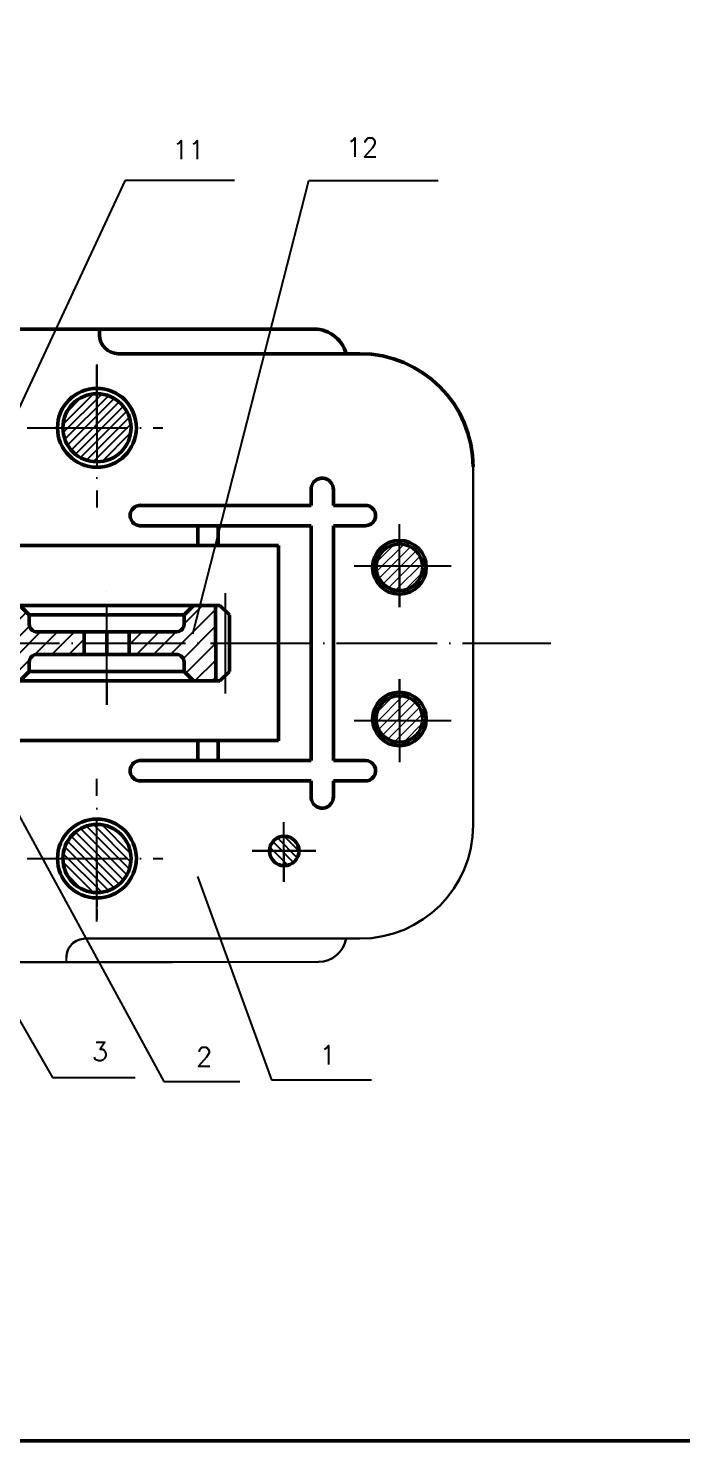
# Model space of a CAD drawing. Header units: millimetres. Extents: x -2231 to 8785, y -478 to 13097.
# Drawn here: x 1999 to 3557, y -478 to 2889 of the extents above; entities that cross this region are included whole.
import ezdxf

# ---------------------------------------------------------------- set-up
doc = ezdxf.new("R2010")
doc.units = ezdxf.units.MM
doc.linetypes.add('ACAD_ISO04W100', pattern=[30, 24, -3, 0, -3])
doc.styles.get("Standard").update_dxf_attribs({"font": 'txt', "bigfont": 'gbcbig.shx'})

msp = doc.modelspace()

# ---------------------------------------------------------------- hatches: boundary and pattern name
at = {"ltscale": 10}
h = msp.add_hatch(dxfattribs=at)
h.set_pattern_fill('ANSI31', color=256, scale=4.5, angle=90, style=0)
h.set_pattern_definition([(225, (-1785.777, 2624.284), (-10.10279, 10.10279), [])])
h.paths.add_polyline_path([(2243.7, 1936.988), (2162.477, 1936.988), (2162.477, 2018.211, -0.41421356)])
h.paths.add_polyline_path([(2162.477, 1936.988), (2081.255, 1936.988, -0.41421356), (2162.477, 2018.211)])
h.paths.add_polyline_path([(2162.477, 1855.766, -0.41421356), (2081.255, 1936.988), (2162.477, 1936.988)])
h.paths.add_polyline_path([(2162.477, 1936.988), (2243.7, 1936.988, -0.41421356), (2162.477, 1855.766)])
at = {"lineweight": 20, "ltscale": 5}
h = msp.add_hatch(dxfattribs=at)
h.set_pattern_fill('ANSI31', color=256, scale=5, style=0)
h.paths.add_polyline_path([(2883.567, 1548.808, -0.41421356), (2827.992, 1604.383, -0.01731697), (2828.125, 1608.229), (2883.567, 1608.229)])
h.paths.add_polyline_path([(2883.567, 1548.808), (2883.567, 1608.229), (2939.009, 1608.229, -0.01731697), (2939.142, 1604.383, -0.41421356)])
h.paths.add_polyline_path([(2939.009, 1608.229), (2883.567, 1608.229), (2883.567, 1659.958, -0.39406996)])
h.paths.add_polyline_path([(2883.567, 1608.229), (2828.125, 1608.229, -0.39406996), (2883.567, 1659.958)])
h = msp.add_hatch()
h.set_pattern_fill('ANSI31', color=256, scale=9, style=0)
h.set_pattern_definition([(45, (-1785.777, 222.9), (-20.20558, 20.20558), [])])
h.paths.add_polyline_path([(1803.153, 1513.476), (1803.153, 1423.557), (2131.653, 1423.557), (2131.653, 1450.557), (2019.147, 1450.557, -0.41421356), (2001.147, 1468.557), (2001.147, 1490.976), (1978.647, 1513.476)])
h.paths.add_polyline_path([(1803.153, 1423.557), (1803.153, 1333.476), (1978.647, 1333.476), (2001.147, 1355.976), (2001.147, 1378.586, -0.41421356), (2019.147, 1396.586), (2131.653, 1396.586), (2131.653, 1423.557)])
h.paths.add_polyline_path([(2370.159, 1468.584, -0.41414194), (2352.163, 1450.584), (2239.653, 1450.557), (2239.653, 1423.557), (2445.56, 1423.557), (2445.303, 1513.614), (2392.723, 1513.463), (2370.159, 1490.899)])
h.paths.add_polyline_path([(2392.646, 1333.476), (2397.142, 1333.476), (2445.816, 1333.615), (2445.56, 1423.557), (2239.653, 1423.557), (2239.653, 1396.586), (2352.159, 1396.586, -0.41421356), (2370.159, 1378.586), (2370.159, 1355.835)])
h = msp.add_hatch(dxfattribs=at)
h.set_pattern_fill('ANSI31', color=256, scale=5, style=0)
h.paths.add_polyline_path([(2883.567, 1238.954), (2883.567, 1298.375, 0.41421356), (2827.992, 1242.8, 0.01731697), (2828.125, 1238.954)])
h.paths.add_polyline_path([(2939.009, 1238.954, 0.01731697), (2939.142, 1242.8, 0.41421356), (2883.567, 1298.375), (2883.567, 1238.954)])
h.paths.add_polyline_path([(2883.567, 1187.225, 0.39406996), (2939.009, 1238.954), (2883.567, 1238.954)])
h.paths.add_polyline_path([(2883.567, 1187.225), (2883.567, 1238.954), (2828.125, 1238.954, 0.39406996)])
at = {"ltscale": 10}
h = msp.add_hatch(dxfattribs=at)
h.set_pattern_fill('ANSI31', color=256, scale=4.5, angle=90, style=0)
h.set_pattern_definition([(135, (-1785.777, 222.9), (-10.10279, -10.10279), [])])
h.paths.add_polyline_path([(2243.7, 910.195), (2162.477, 910.195), (2162.477, 828.973, 0.41421356)])
h.paths.add_polyline_path([(2162.477, 910.195), (2081.255, 910.195, 0.41421356), (2162.477, 828.973)])
h.paths.add_polyline_path([(2162.477, 991.418, 0.41421356), (2081.255, 910.195), (2162.477, 910.195)])
h.paths.add_polyline_path([(2162.477, 910.195), (2243.7, 910.195, 0.41421356), (2162.477, 991.418)])
at = {"ltscale": 5}
h = msp.add_hatch(dxfattribs=at)
h.set_pattern_fill('ANSI31', color=256, scale=4.5, angle=90, style=0)
h.set_pattern_definition([(135, (-136.622, 213.627), (-10.10279, -10.10279), [])])
h.paths.add_polyline_path([(2573.815, 928.299), (2608.348, 928.299), (2608.348, 963.443, 0.40908394)])
h.paths.add_polyline_path([(2608.348, 928.299), (2644.114, 928.299, 0.41936186), (2608.348, 963.443)])
h.paths.add_polyline_path([(2608.348, 928.299), (2608.348, 893.155, 0.41936186), (2644.114, 928.299)])
h.paths.add_polyline_path([(2573.815, 928.299, 0.40908394), (2608.348, 893.155), (2608.348, 928.299)])

# ---------------------------------------------------------------- linework, layer by layer
for p, q in [((1913.938, 1848.65), (2230.503, 2527.549)), ((2230.503, 2527.549), (2490.222, 2527.549)), ((2390.79, 1446.032), (2667.49, 2526.427)), ((2667.49, 2526.427), (2975.768, 2526.427)), ((1882.586, 1184.594), (2322.3, 378.581)), ((2402.336, 867.621), (2578.892, 382.539)), ((1860.883, 727.428), (2056.798, 388.095)), ((2056.798, 388.095), (2253.836, 388.095)), ((2322.3, 378.581), (2503.261, 378.581)), ((2578.892, 382.539), (2816.797, 382.539))]:
    msp.add_line(p, q, dxfattribs=at)
at = {"lineweight": 50}
for p, q in [((559.072, 2171.957), (2686.994, 2171.957)), ((2595.426, 1656.195), (1919.378, 1656.195)), ((2595.426, 1646.538), (2595.426, 1656.195)), ((2595.426, 1618.062), (2595.426, 1646.538)), ((2595.426, 1191.891), (2595.426, 1618.062)), ((2397.142, 1513.476), (613.072, 1513.476)), ((1065.147, 1513.476), (2001.147, 1513.476)), ((1978.647, 1513.476), (2001.147, 1490.976)), ((2001.147, 1468.557), (2001.147, 1490.976)), ((2001.147, 1490.976), (2370.159, 1490.899)), ((2370.159, 1490.899), (2392.723, 1513.463)), ((2370.159, 1468.584), (2370.159, 1490.899)), ((2397.142, 1513.476), (2455.788, 1513.476)), ((2445.303, 1513.614), (2445.816, 1333.615)), ((2455.62, 1513.643), (2478.125, 1491.266)), ((2478.125, 1491.266), (2478.158, 1356.266)), ((2019.147, 1450.557), (2239.653, 1450.557)), ((2239.653, 1450.557), (2131.653, 1450.557)), ((2131.653, 1450.557), (2131.653, 1396.557)), ((2185.653, 1423.557), (2185.653, 1450.557)), ((2185.653, 1450.557), (2185.653, 1396.557)), ((2239.653, 1450.557), (2352.163, 1450.584)), ((2239.653, 1396.557), (2239.653, 1450.557)), ((2352.159, 1396.586), (2019.147, 1396.586)), ((2185.653, 1396.557), (2131.653, 1396.557)), ((2131.653, 1396.557), (2239.653, 1396.557)), ((1978.647, 1333.476), (2001.147, 1355.976)), ((2001.147, 1378.586), (2001.147, 1355.976)), ((2370.159, 1355.835), (2001.147, 1355.976)), ((2370.159, 1378.586), (2370.159, 1355.835)), ((2392.659, 1333.463), (2370.159, 1355.835)), ((2455.664, 1333.643), (2478.158, 1356.266)), ((1780.653, 1333.476), (2455.664, 1333.643)), ((2455.664, 1333.643), (2392.659, 1333.463)), ((1921.669, 1191.891), (2595.426, 1191.891)), ((2595.426, 1191.891), (1921.669, 1191.891)), ((2595.434, 1200.609), (2595.434, 1190.952))]:
    msp.add_line(p, q, dxfattribs=at)
at = {"linetype": 'ACAD_ISO04W100', "lineweight": 50, "ltscale": 10}
msp.add_line((2168.551, 2171.957), (2168.551, 2158.602), dxfattribs=at)
at = {"lineweight": 50, "ltscale": 10}
for p, q in [((2213.551, 2113.602), (2789.198, 2113.602)), ((2673.142, 1752.009), (2673.142, 1792.864)), ((2699.538, 1816.841), (2699.611, 1816.841)), ((2726.081, 1791.947), (2726.081, 1752.009)), ((2262.988, 1752.009), (2673.142, 1752.009)), ((2726.081, 1752.009), (2805.216, 1752.009)), ((2241.783, 1727.749), (2241.783, 1727.804)), ((2826.836, 1728.695), (2826.836, 1726.952)), ((2403.131, 1703.488), (2263.435, 1703.488)), ((2403.131, 1656.195), (2403.131, 1703.488)), ((2403.131, 1703.488), (2451.782, 1703.488)), ((2451.782, 1703.488), (2451.782, 1656.195)), ((2451.782, 1703.488), (2673.142, 1703.488)), ((2673.142, 1703.488), (2673.162, 1143.662)), ((2726.081, 1703.488), (2802.646, 1703.488)), ((2726.091, 1143.664), (2726.081, 1703.488)), ((2403.139, 1190.945), (2403.141, 1143.652)), ((2451.792, 1143.654), (2451.79, 1190.947)), ((2403.141, 1143.652), (2263.445, 1143.647)), ((2403.141, 1143.652), (2451.792, 1143.654)), ((2451.792, 1143.654), (2673.152, 1143.662)), ((2726.091, 1143.664), (2802.657, 1143.667)), ((2263, 1095.126), (2673.154, 1095.141)), ((2673.154, 1095.141), (2673.155, 1054.286)), ((2726.093, 1095.143), (2805.228, 1095.146)), ((2726.094, 1055.205), (2726.093, 1095.143))]:
    msp.add_line(p, q, dxfattribs=at)
at = {"linetype": 'ACAD_ISO04W100', "ltscale": 10}
for p, q in [((2162.477, 2087.42), (2162.477, 1747.237)), ((2162.477, 1936.918), (2162.477, 2087.35)), ((2162.477, 2087.35), (2162.477, 1747.167)), ((1996.18, 1936.988), (2319.902, 1936.988)), ((1996.18, 1936.918), (2319.902, 1936.918)), ((2883.567, 1509.513), (2883.567, 1706.946)), ((2775.775, 1608.229), (3006.757, 1608.229)), ((2883.567, 1604.383), (2883.567, 1509.513)), ((2185.653, 1276.308), (2185.653, 1565.521)), ((2468.519, 1542.913), (2468.519, 1303.929)), ((1533.142, 1423.592), (3244.841, 1423.592)), ((2185.653, 1333.476), (2185.653, 1276.308)), ((2883.567, 1242.8), (2883.567, 1337.67)), ((2883.567, 1337.67), (2883.567, 1140.237)), ((2775.775, 1238.954), (3006.757, 1238.954)), ((2162.477, 759.764), (2162.477, 1099.946)), ((1996.18, 910.195), (2319.902, 910.195))]:
    msp.add_line(p, q, dxfattribs=at)
at = {"lineweight": 30, "ltscale": 10}
for p, q in [((3059.407, 989.373), (3059.198, 1843.668)), ((2134.661, 719.147), (2789.473, 719.307))]:
    msp.add_line(p, q, dxfattribs=at)
at = {"linetype": 'ACAD_ISO04W100', "lineweight": 50}
msp.add_line((1533.131, 1513.476), (2361.131, 1513.476), dxfattribs=at)
at = {"ltscale": 10}
for p, q in [((2241.794, 1119.386), (2241.794, 1119.33)), ((2826.847, 1118.461), (2826.847, 1120.204)), ((2699.552, 1030.31), (2699.626, 1030.31)), ((2608.348, 854.623), (2608.348, 996.847)), ((2684.119, 928.299), (2532.577, 928.299)), ((2532.577, 928.299), (2608.348, 928.299)), ((2608.348, 928.299), (2608.348, 854.623)), ((2608.965, 928.299), (2684.119, 928.299))]:
    msp.add_line(p, q, dxfattribs=at)
at = {"linetype": 'ACAD_ISO04W100'}
msp.add_line((2162.477, 910.195), (2162.477, 759.764), dxfattribs=at)
msp.add_line((2089.674, 663.412), (2089.672, 674.136))
at = {"lineweight": 30}
for p, q in [((1767.197, 663.333), (2690.603, 663.559)), ((2342.627, 662.787), (1767.197, 662.927))]:
    msp.add_line(p, q, dxfattribs=at)
at = {"lineweight": 50, "ltscale": 5}
msp.add_lwpolyline([(-2231.009, 6628.119), (8784.668, 6628.119), (8784.668, -477.716), (-2231.009, -477.716)], close=True, dxfattribs=at)
msp.add_lwpolyline([(-2231.009, 6628.119), (8784.668, 6628.119), (8784.668, -477.716), (-2231.009, -477.716)], close=True, dxfattribs=at)
at = {"lineweight": 50}
for centre in [(2162.477, 1936.988), (2162.477, 1936.918), (2162.477, 910.195)]:
    msp.add_circle(centre, 94.02, dxfattribs=at)
at = {"lineweight": 50, "ltscale": 10}
for centre, radius in [((2162.477, 1936.988), 81.222), ((2883.567, 1604.383), 64.019), ((2883.567, 1604.383), 55.575), ((2883.567, 1242.8), 64.019), ((2883.567, 1242.8), 55.575), ((2162.477, 910.195), 81.222), ((2608.965, 928.299), 35.15)]:
    msp.add_circle(centre, radius, dxfattribs=at)
for centre, radius, start, end in [((2213.551, 2158.602), 45, 180, 270), ((2680.038, 2093.244), 79.019, 14.929448, 95.049759), ((2789.198, 1843.602), 270, 0.014012, 90), ((2699.575, 1790.283), 26.558, 356.407282, 174.42217), ((2266.231, 1727.776), 24.449, 82.377741, 276.567227), ((2802.516, 1727.824), 24.336, 270.307871, 96.371231), ((2266.242, 1119.359), 24.449, 83.434844, 277.624329), ((2802.527, 1119.331), 24.336, 263.63084, 89.694199), ((2699.588, 1056.868), 26.558, 185.579901, 3.594788)]:
    msp.add_arc(centre, radius, start, end, dxfattribs=at)
at = {"lineweight": 50}
for centre, start, end in [((2019.147, 1468.557), 180, 270), ((2352.159, 1468.584), 270.014012, 0), ((2019.147, 1378.586), 90, 180), ((2352.159, 1378.586), 0, 90)]:
    msp.add_arc(centre, 18, start, end, dxfattribs=at)
at = {"lineweight": 30, "ltscale": 10}
for centre, radius, start, end in [((2789.407, 989.307), 270, 270.014012, 0.014012), ((2134.672, 674.147), 45, 90.014012, 180.014012), ((2689.869, 731.013), 67.458, 270.623776, 350.441469)]:
    msp.add_arc(centre, radius, start, end, dxfattribs=at)

# ---------------------------------------------------------------- texts
at = {"ltscale": 5}
for s, p in [('12', (2755.925, 2582.945)), ('11', (2341.973, 2577.12)), ('3', (2150.651, 427.765)), ('2', (2398.925, 415.153)), ('1', (2693.488, 419.357))]:
    msp.add_text(s, height=45, dxfattribs=at).set_placement(p)

doc.saveas('drawing.dxf')
